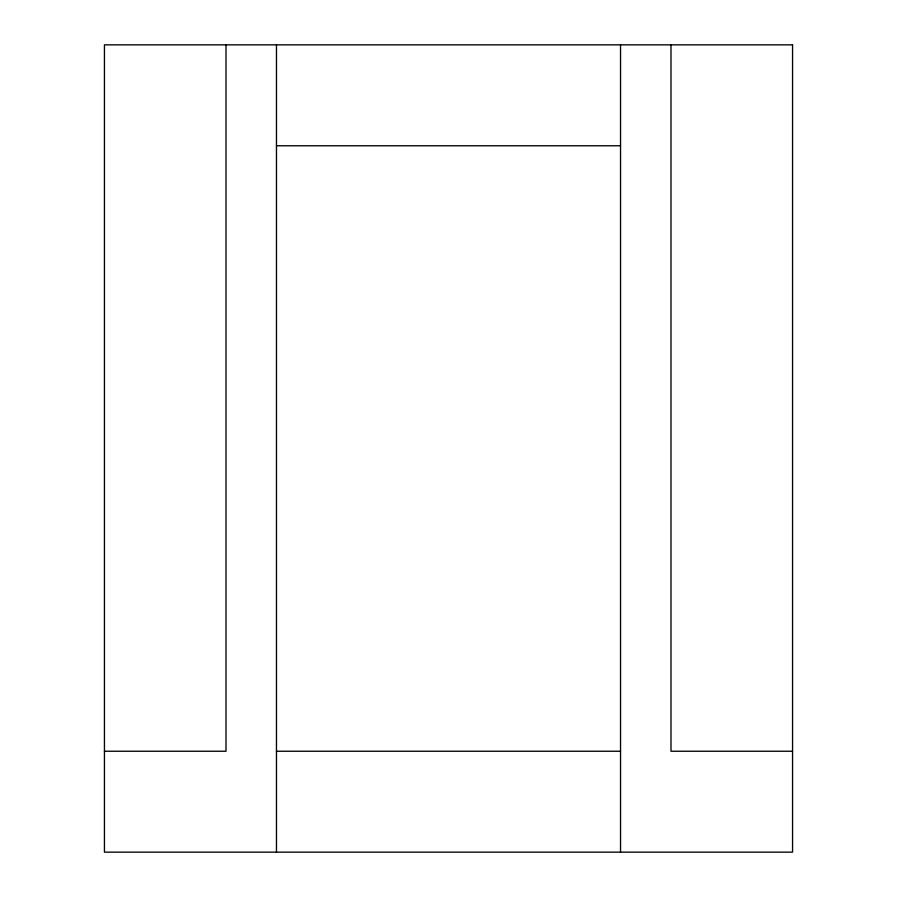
<?xml version="1.0" encoding="UTF-8"?>
<svg xmlns="http://www.w3.org/2000/svg" width="897" height="897" viewBox="0 0 897 897"><rect width="100%" height="100%" fill="white"/><g stroke="black" fill="none" stroke-linecap="round" stroke-linejoin="round"><path stroke-width="1.35" d="M276.467 145.763L620.533 145.763M104.444 751.238L226.01 751.238L226.01 44.85M276.467 751.238L620.533 751.238M792.556 751.238L670.99 751.238L670.99 44.85M620.533 44.85L620.533 852.15M276.467 44.85L276.467 852.15M792.556 44.85L104.444 44.85L104.444 852.15L792.556 852.15L792.556 44.85"/></g></svg>
